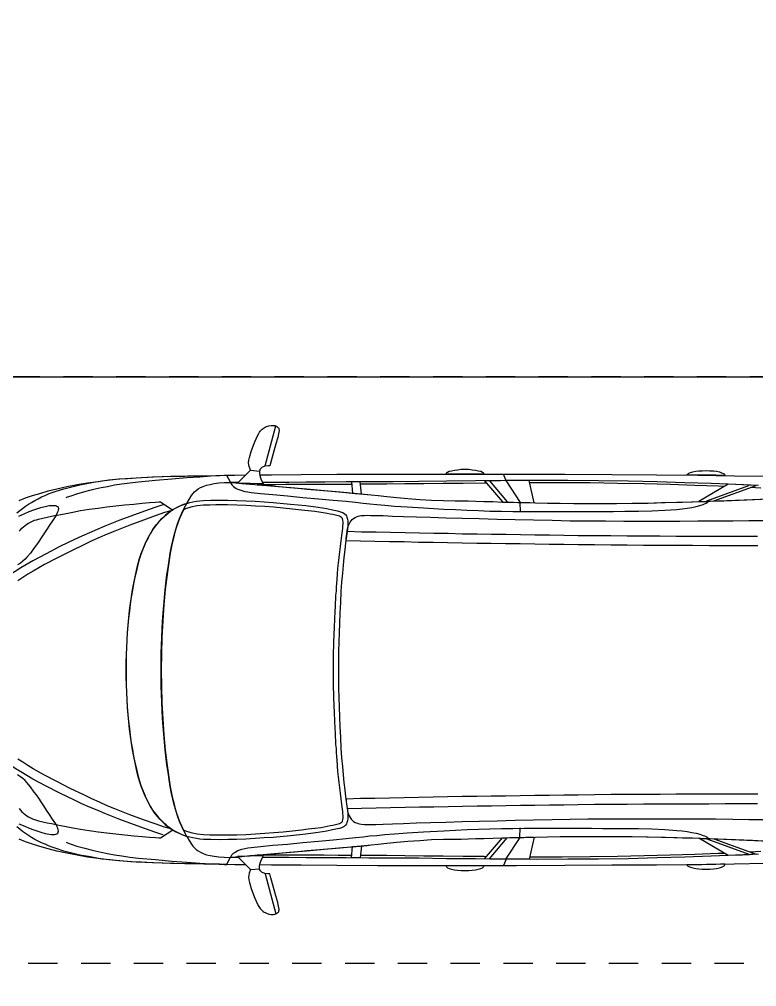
# Model space of a CAD drawing. Header units: metres. Extents: x -533726 to -533540, y -594667 to -594604.
# Drawn here: x -533598.912 to -533595.77, y -594612.429 to -594608.305 of the extents above; entities that cross this region are included whole.
import ezdxf
from ezdxf.xclip import XClip

# ---------------------------------------------------------------- set-up
doc = ezdxf.new("R2010")
doc.units = ezdxf.units.M
doc.header["$LTSCALE"] = 0.5
doc.header["$XCLIPFRAME"] = 0
doc.linetypes.add('HIDDEN', pattern=[0.375, 0.25, -0.125])
doc.layers.add('A - AUTOS', color=8, linetype='Continuous')
doc.layers.add('A - PISOS', color=1, linetype='Continuous')
doc.layers.add('ayuda', color=6, linetype='Continuous', plot=False)

# ---------------------------------------------------------------- blocks, each defined once
blk = doc.blocks.new('CASA SEBA GONZALES - PLANTAS ARQ')
at = {"layer": 'ayuda'}
blk.add_lwpolyline([(522.3758, 612.7824), (566.8547, 612.7824), (566.8547, 588.6901), (522.3758, 588.6901)], close=True, dxfattribs=at)
blk = doc.blocks.new('Renault Scenic - Planta')
at = {"color": 0, "linetype": 'ByBlock', "lineweight": -2}
for points in [[(-0.9344, 0.7962), (-0.8796, 0.851), (-0.8813, 0.8553), (-0.8848, 0.8672), (-0.8865, 0.8749), (-0.8873, 0.8843), (-0.8865, 0.8946), (-0.8839, 0.9057), (-0.8762, 0.9314), (-0.8659, 0.9588), (-0.8608, 0.9725), (-0.8557, 0.9853), (-0.8497, 0.9981), (-0.8437, 1.0084), (-0.8411, 1.0136), (-0.8377, 1.0178), (-0.8343, 1.0221), (-0.83, 1.0264), (-0.8257, 1.0298), (-0.8206, 1.0324), (-0.8163, 1.0349), (-0.8112, 1.0375), (-0.8009, 1.0409), (-0.7906, 1.0426), (-0.7855, 1.0426), (-0.7812, 1.0418), (-0.7761, 1.0418), (-0.7718, 1.0401), (-0.7675, 1.0384), (-0.765, 1.0367), (-0.7624, 1.0341), (-0.7598, 1.0324), (-0.759, 1.0298), (-0.7581, 1.0264), (-0.7573, 1.0238), (-0.7573, 1.0204), (-0.7598, 1.0067), (-0.7633, 0.9913), (-0.771, 0.9631), (-0.7821, 0.922), (-0.7924, 0.8861), (-0.7966, 0.8698), (-0.8035, 0.8698), (-0.818, 0.8681), (-0.8215, 0.8672), (-0.8257, 0.8655), (-0.8292, 0.8638), (-0.8326, 0.8612), (-0.8351, 0.8587), (-0.8377, 0.8561), (-0.8394, 0.8518), (-0.8403, 0.8475), (-0.8403, 0.8381), (-0.8394, 0.8287), (-0.8369, 0.8193), (-0.8334, 0.8108), (-0.8274, 0.7979), (-0.8249, 0.7928), (-0.9344, 0.7962)], [(-0.8172, 0.8698), (-0.7718, 1.0401)], [(-1.8645, 0.7218), (-1.838, 0.7329), (-1.8089, 0.7432), (-1.7772, 0.7526), (-1.7422, 0.7628), (-1.7045, 0.7722), (-1.6626, 0.7817), (-1.6181, 0.7902), (-1.5736, 0.7979), (-1.5282, 0.8039), (-1.4829, 0.8099), (-1.4367, 0.8142), (-1.3896, 0.8176), (-1.3434, 0.8202), (-1.2972, 0.8227), (-1.251, 0.8244), (-1.2048, 0.8253), (-1.1594, 0.8262), (-1.1149, 0.827), (-1.0713, 0.8279), (-1.0277, 0.8287), (-0.9857, 0.8296), (-0.9455, 0.8304), (-0.8995, 0.8311)], [(-1.6643, 0.7346), (-1.6592, 0.7372), (-1.6438, 0.7423), (-1.6189, 0.7509), (-1.5847, 0.7603), (-1.5642, 0.7663), (-1.5411, 0.7714), (-1.5163, 0.7774), (-1.4889, 0.7825), (-1.4589, 0.7885), (-1.4273, 0.7928), (-1.393, 0.7979), (-1.3571, 0.8022), (-1.2844, 0.809), (-1.2151, 0.815), (-1.1509, 0.8202), (-1.0953, 0.8236), (-1.0482, 0.827), (-1.0131, 0.8287), (-0.99, 0.8296), (-0.9823, 0.8304)], [(-1.5128, 0.8065), (-1.4769, 0.8099), (-1.4401, 0.8142), (-1.4033, 0.8167), (-1.3665, 0.8193), (-1.2929, 0.8227), (-1.2202, 0.8253), (-1.1483, 0.827), (-1.0782, 0.8279), (-1.0106, 0.8287), (-0.9455, 0.8304), (-0.8995, 0.8311)], [(-0.9823, 0.8304), (-0.9643, 0.7988), (-0.9635, 0.7979), (-0.9618, 0.7936), (-0.9584, 0.7885), (-0.9515, 0.7817), (-0.9464, 0.7782), (-0.9404, 0.774), (-0.9335, 0.7705), (-0.925, 0.7671), (-0.9156, 0.7645), (-0.9036, 0.7611), (-0.8908, 0.7586), (-0.8762, 0.7568), (-0.8369, 0.7526), (-0.7838, 0.7474), (-0.7222, 0.7423), (-0.6563, 0.7355), (-0.5896, 0.7295), (-0.5271, 0.7243), (-0.4723, 0.7192), (-0.4313, 0.7149), (-0.3996, 0.7115), (-0.3705, 0.7081), (-0.3414, 0.7055), (-0.3072, 0.7021), (-0.2653, 0.6987), (-0.2114, 0.6952), (-0.142, 0.691), (-0.0548, 0.6858), (-0.0051, 0.6833), (0.0436, 0.6807), (0.0924, 0.679), (0.1412, 0.6773), (0.19, 0.6764), (0.2387, 0.6756), (0.2867, 0.6747), (0.3346, 0.6747), (0.3833, 0.6747), (0.4313, 0.6747), (0.4783, 0.6747), (0.5262, 0.6747), (0.5733, 0.6747), (0.6212, 0.6756), (0.6683, 0.6756), (0.7153, 0.6764), (0.7744, 0.6764), (0.8317, 0.6781), (0.8865, 0.6807), (0.937, 0.6841), (0.9601, 0.6867), (0.9823, 0.6892), (1.002, 0.6927), (1.02, 0.6961), (1.0362, 0.7004), (1.0499, 0.7055), (1.0559, 0.7081), (1.0619, 0.7106), (1.0662, 0.7132), (1.0705, 0.7166)], [(-0.8796, 0.851), (-0.8403, 0.8475)], [(-0.8397, 0.8317), (-0.7898, 0.8321), (-0.6632, 0.833), (-0.5108, 0.8339), (-0.338, 0.8347), (-0.1489, 0.8347), (0.0505, 0.8347), (0.255, 0.8347), (0.4604, 0.8339), (0.6606, 0.833), (0.8514, 0.8321), (1.0268, 0.8304), (1.1825, 0.8279), (1.3135, 0.8253)], [(-0.8397, 0.8317), (-0.7898, 0.8321), (-0.6632, 0.833), (-0.5108, 0.8339), (-0.338, 0.8347), (-0.1489, 0.8347), (0.0505, 0.8347), (0.255, 0.8347), (0.4604, 0.8339), (0.6606, 0.833), (0.8514, 0.8321), (1.0268, 0.8304), (1.1825, 0.8279), (1.3135, 0.8253), (1.3682, 0.8244), (1.4144, 0.8227), (1.4521, 0.821), (1.4803, 0.8193)], [(-0.0462, 0.8347), (-0.0462, 0.8347), (-0.0462, 0.8356), (-0.0454, 0.8373), (-0.0445, 0.839), (-0.0428, 0.8416), (-0.0394, 0.8433), (-0.0325, 0.8467), (-0.0222, 0.8493), (-0.0103, 0.8518), (0.0034, 0.8535), (0.0188, 0.8553), (0.0351, 0.8553), (0.0513, 0.8553), (0.0659, 0.8535), (0.0796, 0.8518), (0.0916, 0.8493), (0.1018, 0.8467), (0.1095, 0.8433), (0.1121, 0.8416), (0.1138, 0.839), (0.1155, 0.8373), (0.1155, 0.8356), (0.1155, 0.8347), (0.1155, 0.8347), (0.095, 0.8347), (0.0753, 0.8347), (0.0548, 0.8347), (0.0342, 0.8347), (0.0137, 0.8347), (-0.006, 0.8347), (-0.0265, 0.8347), (-0.0462, 0.8347)], [(0.2105, 0.8065), (0.1994, 0.8339)], [(0.9806, 0.8304), (0.9815, 0.833), (0.9832, 0.8347), (0.9857, 0.8364), (0.9883, 0.8381), (0.996, 0.8416), (1.0063, 0.8441), (1.0183, 0.8467), (1.0311, 0.8484), (1.0456, 0.8493), (1.0619, 0.8501), (1.0782, 0.8493), (1.0936, 0.8484), (1.1072, 0.8467), (1.1192, 0.8441), (1.1286, 0.8407), (1.1363, 0.8373), (1.1389, 0.8356), (1.1406, 0.8339), (1.1423, 0.8313), (1.1423, 0.8296), (1.1423, 0.8287), (1.1423, 0.8287), (1.1235, 0.8287), (1.1038, 0.8296), (1.0841, 0.8296), (1.0645, 0.8296), (1.0439, 0.8304), (1.0234, 0.8304), (1.002, 0.8304), (0.9806, 0.8304)], [(-0.8995, -0.8311), (-0.9455, -0.8304), (-1.0106, -0.8287), (-1.0782, -0.8279), (-1.1483, -0.827), (-1.2202, -0.8253), (-1.2929, -0.8227), (-1.3665, -0.8193), (-1.4033, -0.8167), (-1.4401, -0.8142), (-1.4769, -0.8099), (-1.5128, -0.8065), (-1.5274, -0.8039), (-1.5411, -0.8013), (-1.5556, -0.7988), (-1.5693, -0.7962), (-1.6061, -0.7894), (-1.6412, -0.7808), (-1.6754, -0.7722), (-1.7079, -0.762), (-1.7242, -0.756), (-1.7396, -0.75), (-1.755, -0.7432), (-1.7695, -0.7372), (-1.7841, -0.7295), (-1.7986, -0.7226), (-1.8123, -0.7141), (-1.8252, -0.7064), (-1.838, -0.6978), (-1.8508, -0.6884), (-1.8628, -0.679), (-1.8748, -0.6696)], [(-1.8748, 0.6696), (-1.8628, 0.679), (-1.8508, 0.6884), (-1.838, 0.6978), (-1.8252, 0.7064), (-1.8123, 0.7141), (-1.7986, 0.7226), (-1.7841, 0.7295), (-1.7695, 0.7372), (-1.755, 0.7432), (-1.7396, 0.75), (-1.7242, 0.756), (-1.7079, 0.762), (-1.6754, 0.7722), (-1.6412, 0.7808), (-1.6061, 0.7894), (-1.5693, 0.7962), (-1.5556, 0.7988), (-1.5411, 0.8013), (-1.5274, 0.8039), (-1.5128, 0.8065), (-1.5128, 0.8065)], [(-1.15, 0.7098), (-1.1406, 0.7269), (-1.1304, 0.7432), (-1.1244, 0.7509), (-1.1184, 0.7586), (-1.1107, 0.7654), (-1.1021, 0.7714), (-1.0927, 0.7774), (-1.0807, 0.7825), (-1.067, 0.7877), (-1.0516, 0.7911), (-1.0345, 0.7945), (-1.014, 0.7971), (-0.9917, 0.7988), (-0.9661, 0.7996)], [(-0.931, 0.7996), (-0.9447, 0.7996), (-0.9601, 0.7996), (-0.9661, 0.7996), (-0.9601, 0.7988), (-0.943, 0.7971), (-0.9164, 0.7954), (-0.8813, 0.7919), (-0.8403, 0.7885), (-0.7941, 0.7842), (-0.7436, 0.78), (-0.6905, 0.7757), (-0.6375, 0.7705), (-0.5853, 0.7663), (-0.5339, 0.762), (-0.4877, 0.7577), (-0.4458, 0.7534), (-0.4099, 0.7509), (-0.3825, 0.7483), (-0.3645, 0.7457), (-0.3346, 0.7432), (-0.2978, 0.7389), (-0.255, 0.7346), (-0.2088, 0.7303), (-0.1583, 0.7269), (-0.1078, 0.7235), (-0.0565, 0.7218), (-0.0068, 0.7209), (0.0188, 0.7209), (0.0479, 0.7201), (0.0804, 0.7192), (0.1155, 0.7183), (0.154, 0.7175), (0.1951, 0.7158), (0.2387, 0.7149), (0.2858, 0.7141), (0.3346, 0.7124), (0.3868, 0.7115), (0.4407, 0.7106), (0.498, 0.7098), (0.557, 0.7098), (0.6178, 0.7098), (0.6811, 0.7098), (0.747, 0.7106), (0.8155, 0.7115), (0.8873, 0.7132), (0.9618, 0.7158), (1.0371, 0.7175), (1.1124, 0.7201), (1.1877, 0.7235), (1.2596, 0.726), (1.3289, 0.7295)], [(-0.4481, 0.7911), (-0.5057, 0.7911), (-0.5673, 0.7902), (-0.6255, 0.7902), (-0.6794, 0.7902), (-0.729, 0.7902), (-0.7735, 0.7894), (-0.8146, 0.7894), (-0.8505, 0.7894)], [(-0.8505, 0.7894), (-0.7855, 0.7842), (-0.7136, 0.7774), (-0.6392, 0.7714), (-0.5656, 0.7645), (-0.4971, 0.7586), (-0.4381, 0.7534), (-0.3928, 0.7491), (-0.3645, 0.7457), (-0.3346, 0.7432), (-0.2978, 0.7389), (-0.255, 0.7346), (-0.2088, 0.7303), (-0.1583, 0.7269), (-0.1078, 0.7235), (-0.0565, 0.7218), (-0.0068, 0.7209), (0.0188, 0.7209), (0.0479, 0.7201), (0.0804, 0.7192), (0.1155, 0.7183), (0.154, 0.7175), (0.1951, 0.7158), (0.2387, 0.7149), (0.2858, 0.7141), (0.3346, 0.7124), (0.3868, 0.7115), (0.4407, 0.7106), (0.498, 0.7098), (0.557, 0.7098), (0.6178, 0.7098), (0.6811, 0.7098), (0.747, 0.7106), (0.8078, 0.7115), (0.8719, 0.7132), (0.937, 0.7149), (1.0037, 0.7166), (1.0713, 0.7192), (1.1381, 0.7209), (1.2039, 0.7243), (1.2681, 0.7269), (1.3297, 0.7295)], [(1.2955, 0.7748), (1.2506, 0.777)], [(1.3135, -0.8253), (1.1825, -0.8279), (1.0268, -0.8304), (0.8514, -0.8321), (0.6606, -0.833), (0.4604, -0.8339), (0.255, -0.8347), (0.0505, -0.8347), (-0.1489, -0.8347), (-0.338, -0.8347), (-0.5108, -0.8339), (-0.6632, -0.833), (-0.7898, -0.8321), (-0.8397, -0.8317)], [(1.2861, 0.7859), (1.1894, 0.7902), (1.0841, 0.7945), (0.9721, 0.7979), (0.854, 0.8013), (0.7307, 0.8048), (0.6033, 0.8065), (0.4732, 0.8073), (0.3414, 0.8082), (0.2088, 0.8073), (0.0796, 0.8056), (-0.0436, 0.8048), (-0.1617, 0.8031), (-0.2721, 0.8022), (-0.3756, 0.8022), (-0.4723, 0.8013), (-0.5622, 0.8005), (-0.6426, 0.8005), (-0.7162, 0.7996), (-0.7804, 0.7996), (-0.8282, 0.7996)], [(-0.4124, 0.8013), (-0.4218, 0.8013), (-0.4304, 0.8013), (-0.4398, 0.8013), (-0.4492, 0.8013), (-0.4441, 0.7534), (-0.4338, 0.7526), (-0.4244, 0.7517), (-0.415, 0.7509), (-0.4064, 0.75), (-0.4124, 0.8013)], [(0.1261, 0.7963), (0.1172, 0.7962), (0.0274, 0.7954), (-0.0582, 0.7945), (-0.1412, 0.7936), (-0.2216, 0.7928), (-0.2978, 0.7919), (-0.3705, 0.7919), (-0.4113, 0.7914)], [(0.3089, 0.8073), (0.2841, 0.8073), (0.2593, 0.8073), (0.2345, 0.8073), (0.2088, 0.8073), (0.1857, 0.8065), (0.1634, 0.8065), (0.1403, 0.8065), (0.1181, 0.8056), (0.1942, 0.7166), (0.2096, 0.7158), (0.2259, 0.7149), (0.2422, 0.7149), (0.2593, 0.7141), (0.2764, 0.7141), (0.2944, 0.7132), (0.3123, 0.7132), (0.3303, 0.7124), (0.3089, 0.8073)], [(0.1386, 0.8056), (0.2139, 0.7166)], [(0.2088, 0.8073), (0.2695, 0.7141)], [(1.1404, 0.7822), (1.1141, 0.7834), (1.014, 0.7868), (0.9087, 0.7902), (0.7983, 0.7928), (0.6845, 0.7954), (0.5682, 0.7971), (0.4492, 0.7979), (0.3294, 0.7979), (0.311, 0.7978)], [(1.275, 0.7859), (1.2467, 0.7877), (1.2176, 0.7894), (1.1877, 0.7902), (1.1569, 0.7919), (1.0311, 0.7175), (1.0473, 0.7183), (1.0636, 0.7183), (1.0799, 0.7192), (1.0953, 0.7201), (1.275, 0.7859)], [(1.0653, 0.7201), (1.2442, 0.7859)], [(-1.8671, 0.6559), (-1.8414, 0.6661), (-1.8226, 0.6747), (-1.8021, 0.6824), (-1.773, 0.6918), (-1.7541, 0.6969), (-1.737, 0.7004), (-1.7293, 0.7012), (-1.7216, 0.7012), (-1.7148, 0.7012), (-1.7096, 0.7004), (-1.7045, 0.6987), (-1.7011, 0.6961), (-1.6985, 0.6918), (-1.6977, 0.6875), (-1.6985, 0.6815), (-1.7002, 0.6747), (-1.7045, 0.6661), (-1.7096, 0.6567), (-1.7233, 0.6362), (-1.7362, 0.6165), (-1.7482, 0.5977), (-1.7601, 0.5797), (-1.7713, 0.5626), (-1.7815, 0.5472), (-1.7918, 0.5327), (-1.8012, 0.5207), (-1.8175, 0.4984), (-1.832, 0.4805), (-1.8397, 0.4719), (-1.8491, 0.4633), (-1.8594, 0.4556), (-1.8722, 0.4479)], [(-1.2519, 0.7038), (-1.2613, 0.7004), (-1.2869, 0.6918), (-1.3272, 0.6781), (-1.3776, 0.6593), (-1.4358, 0.6379), (-1.5, 0.6122), (-1.5325, 0.5985), (-1.565, 0.5849), (-1.5976, 0.5703), (-1.6292, 0.5558), (-1.6917, 0.5258), (-1.7507, 0.495), (-1.8063, 0.4651), (-1.8577, 0.4351), (-1.8816, 0.4197), (-1.9047, 0.4052), (-1.9261, 0.3915), (-1.9458, 0.3769), (-1.9638, 0.3632), (-1.9809, 0.3504), (-1.9954, 0.3376), (-2.0083, 0.3256)], [(-1.7079, 0.6593), (-1.7028, 0.6602), (-1.6883, 0.6627), (-1.6651, 0.667), (-1.6369, 0.673), (-1.6035, 0.679), (-1.5667, 0.685), (-1.5291, 0.6901), (-1.4914, 0.6952), (-1.4538, 0.6995), (-1.4153, 0.7038), (-1.3768, 0.7072), (-1.3408, 0.7106), (-1.3092, 0.7132), (-1.2844, 0.7149), (-1.2681, 0.7166), (-1.263, 0.7166), (-1.2099, 0.6815), (-1.2193, 0.6781), (-1.2459, 0.6704), (-1.2852, 0.6567), (-1.3357, 0.6388), (-1.3939, 0.6165), (-1.4572, 0.5917), (-1.4897, 0.5789), (-1.5223, 0.5643), (-1.5556, 0.5498), (-1.5873, 0.5344), (-1.648, 0.5053), (-1.7045, 0.4762), (-1.7567, 0.4488), (-1.8055, 0.4214), (-1.8277, 0.4077), (-1.85, 0.394), (-1.8714, 0.3803)], [(-1.2159, 0.5267), (-1.2108, 0.5506), (-1.2048, 0.5746), (-1.1979, 0.5985), (-1.1902, 0.6225), (-1.1817, 0.6456), (-1.1723, 0.6679), (-1.162, 0.6892), (-1.15, 0.7098), (-1.1603, 0.7064), (-1.1714, 0.7021), (-1.1808, 0.6978), (-1.1911, 0.6935), (-1.2005, 0.6884), (-1.2099, 0.6824), (-1.2185, 0.6773), (-1.227, 0.6713), (-1.2433, 0.6584), (-1.2578, 0.6439), (-1.2715, 0.6294), (-1.2844, 0.6139), (-1.2964, 0.5977), (-1.3066, 0.5806), (-1.316, 0.5635), (-1.3254, 0.5455), (-1.3331, 0.5275), (-1.34, 0.5104), (-1.346, 0.4924), (-1.352, 0.4745), (-1.3588, 0.4488), (-1.3657, 0.4223), (-1.3717, 0.3949), (-1.3776, 0.3675), (-1.3828, 0.3393), (-1.3879, 0.3102), (-1.3922, 0.2802), (-1.3956, 0.2503), (-1.399, 0.2203), (-1.4025, 0.1895), (-1.405, 0.1579), (-1.4067, 0.1271), (-1.4084, 0.0954), (-1.4093, 0.0637), (-1.4102, 0.0321), (-1.4102, 0.0004), (-1.4102, -0.0321), (-1.4093, -0.0637), (-1.4084, -0.0954), (-1.4067, -0.1271), (-1.405, -0.1579), (-1.4025, -0.1895), (-1.399, -0.2195), (-1.3956, -0.2503), (-1.3922, -0.2802), (-1.3879, -0.3102), (-1.3828, -0.3393), (-1.3776, -0.3675), (-1.3717, -0.3949), (-1.3657, -0.4223), (-1.3588, -0.4488), (-1.352, -0.4745), (-1.346, -0.4924), (-1.34, -0.5104), (-1.3331, -0.5275), (-1.3254, -0.5455), (-1.316, -0.5635), (-1.3066, -0.5806), (-1.2964, -0.5977), (-1.2844, -0.6139), (-1.2715, -0.6294), (-1.2578, -0.6439), (-1.2433, -0.6584), (-1.227, -0.6713), (-1.2185, -0.6773), (-1.2099, -0.6824), (-1.2005, -0.6884), (-1.1911, -0.6935), (-1.1808, -0.6978), (-1.1714, -0.7021), (-1.1603, -0.7064), (-1.15, -0.7098), (-1.162, -0.6892), (-1.1723, -0.6679), (-1.1817, -0.6456), (-1.1902, -0.6225), (-1.1979, -0.5985), (-1.2048, -0.5746), (-1.2108, -0.5506), (-1.2159, -0.5267), (-1.2211, -0.4976), (-1.2262, -0.4668), (-1.2305, -0.436), (-1.2356, -0.4052), (-1.2433, -0.3401), (-1.2493, -0.2742), (-1.2544, -0.2075), (-1.2578, -0.1382), (-1.2596, -0.0697), (-1.2604, 0.0004), (-1.2596, 0.0697), (-1.2578, 0.139), (-1.2544, 0.2075), (-1.2493, 0.2742), (-1.2433, 0.341), (-1.2356, 0.4052), (-1.2305, 0.436), (-1.2262, 0.4668), (-1.2211, 0.4976), (-1.2159, 0.5267), (-1.2159, 0.5267)], [(-0.4937, -0.3341), (-0.4912, -0.3744), (-0.4877, -0.412), (-0.4843, -0.4471), (-0.4809, -0.4796), (-0.4775, -0.5113), (-0.474, -0.5412), (-0.4698, -0.5703), (-0.4663, -0.5994), (-0.4646, -0.6131), (-0.4646, -0.6242), (-0.4646, -0.6345), (-0.4663, -0.643), (-0.4681, -0.6507), (-0.4706, -0.6567), (-0.4749, -0.6619), (-0.48, -0.667), (-0.4852, -0.6704), (-0.492, -0.673), (-0.4997, -0.6756), (-0.5091, -0.6781), (-0.5297, -0.6824), (-0.5545, -0.6875), (-0.5904, -0.6935), (-0.6435, -0.7004), (-0.7085, -0.7072), (-0.7821, -0.7141), (-0.8215, -0.7166), (-0.86, -0.7192), (-0.8993, -0.7209), (-0.9387, -0.7226), (-0.9763, -0.7235), (-1.0131, -0.7243), (-1.0482, -0.7235), (-1.0799, -0.7226), (-1.0953, -0.7209), (-1.1098, -0.7192), (-1.1244, -0.7166), (-1.1381, -0.7132), (-1.1509, -0.7098), (-1.1637, -0.7055), (-1.1757, -0.7004), (-1.1877, -0.6952), (-1.1988, -0.6892), (-1.2099, -0.6833), (-1.2202, -0.6764), (-1.2296, -0.6687), (-1.239, -0.661), (-1.2484, -0.6533), (-1.257, -0.6448), (-1.2655, -0.6362), (-1.2732, -0.6276), (-1.281, -0.6182), (-1.2887, -0.6088), (-1.2955, -0.5985), (-1.3075, -0.5789), (-1.3186, -0.5583), (-1.3289, -0.5378), (-1.3374, -0.5164), (-1.3451, -0.4959), (-1.352, -0.4745), (-1.3588, -0.4497), (-1.3648, -0.424), (-1.3708, -0.3966), (-1.3768, -0.3692), (-1.3819, -0.341), (-1.3862, -0.3119), (-1.3905, -0.2828), (-1.3948, -0.2529), (-1.3982, -0.222), (-1.4007, -0.1912), (-1.4033, -0.1596), (-1.405, -0.1279), (-1.4067, -0.0963), (-1.4076, -0.0646), (-1.4084, -0.0321), (-1.4084, 0.0004), (-1.4084, 0.0321), (-1.4076, 0.0646), (-1.4067, 0.0963), (-1.405, 0.1288), (-1.4033, 0.1596), (-1.4007, 0.1912), (-1.3973, 0.222), (-1.3948, 0.2529), (-1.3905, 0.2828), (-1.3862, 0.3119), (-1.3819, 0.341), (-1.3768, 0.3692), (-1.3708, 0.3966), (-1.3648, 0.424), (-1.3588, 0.4497), (-1.352, 0.4745), (-1.3451, 0.4959), (-1.3374, 0.5164), (-1.3289, 0.5378), (-1.3186, 0.5583), (-1.3075, 0.5789), (-1.2955, 0.5985), (-1.2887, 0.6088), (-1.281, 0.6182), (-1.2732, 0.6276), (-1.2655, 0.6362), (-1.257, 0.6448), (-1.2484, 0.6533), (-1.239, 0.661), (-1.2296, 0.6687), (-1.2202, 0.6764), (-1.2099, 0.6833), (-1.1988, 0.6892), (-1.1877, 0.6952), (-1.1757, 0.7004), (-1.1637, 0.7055), (-1.1509, 0.7098), (-1.1381, 0.7132), (-1.1244, 0.7166), (-1.1098, 0.7192), (-1.0953, 0.7209), (-1.0799, 0.7226), (-1.0482, 0.7235), (-1.0131, 0.7243), (-0.9763, 0.7235), (-0.9387, 0.7226), (-0.8993, 0.7209), (-0.86, 0.7192), (-0.8215, 0.7166), (-0.7821, 0.7141), (-0.7085, 0.7072), (-0.6435, 0.7004), (-0.5904, 0.6935), (-0.5545, 0.6875), (-0.5297, 0.6824), (-0.5091, 0.6781), (-0.4997, 0.6756), (-0.492, 0.673), (-0.4852, 0.6704), (-0.48, 0.667), (-0.4749, 0.6619), (-0.4706, 0.6567), (-0.4681, 0.6507), (-0.4663, 0.643), (-0.4646, 0.6345), (-0.4646, 0.6242), (-0.4646, 0.6131), (-0.4663, 0.5994), (-0.4698, 0.5703), (-0.474, 0.5412), (-0.4775, 0.5113), (-0.4809, 0.4796), (-0.4843, 0.4471), (-0.4877, 0.412), (-0.4912, 0.3744), (-0.4937, 0.3341), (-0.4963, 0.2871), (-0.498, 0.2426), (-0.5006, 0.1998), (-0.5014, 0.1579), (-0.5031, 0.1177), (-0.504, 0.0783), (-0.504, 0.0389), (-0.5049, 0.0004), (-0.504, -0.0389), (-0.504, -0.0774), (-0.5031, -0.1177), (-0.5014, -0.1579), (-0.5006, -0.1998), (-0.498, -0.2426), (-0.4963, -0.2871), (-0.4937, -0.3341)], [(-0.5185, 0.2511), (-0.5177, 0.2683), (-0.5168, 0.2854), (-0.516, 0.3016), (-0.5151, 0.3187), (-0.5134, 0.335), (-0.5126, 0.3521), (-0.5117, 0.3692), (-0.51, 0.3855), (-0.5083, 0.4094), (-0.5066, 0.4325), (-0.504, 0.4556), (-0.5014, 0.4796), (-0.4989, 0.5027), (-0.4963, 0.5258), (-0.4929, 0.5498), (-0.4903, 0.5729), (-0.4886, 0.5831), (-0.4877, 0.5934), (-0.486, 0.6037), (-0.4852, 0.6139), (-0.4843, 0.6217), (-0.4843, 0.6302), (-0.4852, 0.6379), (-0.4877, 0.6456), (-0.4912, 0.6499), (-0.4954, 0.6525), (-0.5006, 0.655), (-0.5057, 0.6567), (-0.5168, 0.6593), (-0.5288, 0.6619), (-0.5399, 0.6636), (-0.5519, 0.6661), (-0.5784, 0.6713), (-0.6058, 0.6747), (-0.6341, 0.6781), (-0.6614, 0.6815), (-0.7008, 0.6858), (-0.7402, 0.6901), (-0.7795, 0.6935), (-0.8189, 0.6961), (-0.8582, 0.6987), (-0.8976, 0.7012), (-0.937, 0.7029), (-0.9772, 0.7038), (-1.002, 0.7038), (-1.0277, 0.7038), (-1.0533, 0.7029), (-1.079, 0.7021), (-1.1064, 0.6995), (-1.1329, 0.6935), (-1.1569, 0.6867), (-1.1654, 0.6824), (-1.174, 0.6644), (-1.1817, 0.6456), (-1.1894, 0.6259), (-1.1962, 0.6062), (-1.2014, 0.5866), (-1.2065, 0.5669), (-1.2116, 0.5464), (-1.2159, 0.5267), (-1.2211, 0.4984), (-1.2262, 0.4685), (-1.2305, 0.4377), (-1.2347, 0.4069), (-1.2424, 0.3427), (-1.2484, 0.2768), (-1.2536, 0.2092), (-1.257, 0.1399), (-1.2587, 0.0706), (-1.2596, -0.0004), (-1.2587, -0.0706), (-1.257, -0.1399), (-1.2536, -0.2092), (-1.2484, -0.2768), (-1.2424, -0.3427), (-1.2347, -0.4069), (-1.2305, -0.4377), (-1.2262, -0.4685), (-1.2211, -0.4984), (-1.2159, -0.5267), (-1.2116, -0.5464), (-1.2065, -0.5669), (-1.2014, -0.5866), (-1.1962, -0.6062), (-1.1894, -0.6259), (-1.1817, -0.6456), (-1.174, -0.6644), (-1.1654, -0.6824), (-1.1569, -0.6867), (-1.1329, -0.6935), (-1.1064, -0.6995), (-1.079, -0.7021), (-1.0533, -0.7029), (-1.0277, -0.7038), (-1.002, -0.7038), (-0.9772, -0.7038), (-0.937, -0.7029), (-0.8976, -0.7012), (-0.8582, -0.6987), (-0.8189, -0.6961), (-0.7795, -0.6935), (-0.7402, -0.6901), (-0.7008, -0.6858), (-0.6614, -0.6815), (-0.6341, -0.6781), (-0.6058, -0.6747), (-0.5784, -0.6713), (-0.5519, -0.6661), (-0.5399, -0.6636), (-0.5288, -0.6619), (-0.5168, -0.6593), (-0.5057, -0.6567), (-0.5006, -0.655), (-0.4954, -0.6525), (-0.4912, -0.6499), (-0.4877, -0.6456), (-0.4852, -0.6379), (-0.4843, -0.6302), (-0.4843, -0.6217), (-0.4852, -0.6139), (-0.486, -0.6037), (-0.4877, -0.5934), (-0.4886, -0.5831), (-0.4903, -0.5729), (-0.4929, -0.5498), (-0.4963, -0.5258), (-0.4989, -0.5027), (-0.5014, -0.4796), (-0.504, -0.4556), (-0.5066, -0.4325), (-0.5083, -0.4094), (-0.51, -0.3855), (-0.5117, -0.3692), (-0.5126, -0.3521), (-0.5134, -0.335), (-0.5151, -0.3187), (-0.516, -0.3016), (-0.5168, -0.2854), (-0.5177, -0.2683), (-0.5185, -0.2511), (-0.5211, -0.1827), (-0.5237, -0.1185), (-0.5254, -0.0586), (-0.5254, -0.0004), (-0.5254, 0.0586), (-0.5237, 0.1185), (-0.5211, 0.1818), (-0.5185, 0.2511)], [(0.2678, 0.7141), (0.2695, 0.6738)], [(-1.7079, 0.6593), (-1.7088, 0.6576), (-1.7096, 0.6567), (-1.7233, 0.6362), (-1.7362, 0.6165), (-1.7482, 0.5977), (-1.7601, 0.5797), (-1.7713, 0.5626), (-1.7815, 0.5472), (-1.7918, 0.5327), (-1.8012, 0.5207), (-1.8175, 0.4984), (-1.832, 0.4805), (-1.8397, 0.4719), (-1.8491, 0.4633), (-1.8594, 0.4556), (-1.8722, 0.4479)], [(-1.8654, 0.5908), (-1.8594, 0.5977), (-1.8534, 0.6045), (-1.8466, 0.6105), (-1.8397, 0.6157), (-1.8329, 0.6217), (-1.8252, 0.6259), (-1.8175, 0.6302), (-1.8089, 0.6345), (-1.8003, 0.6379), (-1.7918, 0.6405), (-1.7824, 0.643), (-1.7644, 0.6473), (-1.7456, 0.6516), (-1.7268, 0.655), (-1.7079, 0.6593)], [(-0.4672, 0.5908), (-0.4655, 0.602), (-0.4629, 0.6122), (-0.4595, 0.6217), (-0.4552, 0.6294), (-0.4509, 0.6362), (-0.4458, 0.6413), (-0.4398, 0.6456), (-0.4338, 0.6499), (-0.427, 0.6525), (-0.421, 0.655), (-0.4141, 0.6567), (-0.4073, 0.6576), (-0.3928, 0.6584), (-0.3799, 0.6593), (-0.3679, 0.6584), (-0.3457, 0.6584), (-0.314, 0.6576), (-0.2738, 0.6559), (-0.2268, 0.6542), (-0.172, 0.6525), (-0.1121, 0.6507), (-0.0462, 0.649), (0.0231, 0.6465), (0.0958, 0.6448), (0.172, 0.643), (0.249, 0.6413), (0.3269, 0.6396), (0.4056, 0.6379), (0.4826, 0.6362), (0.5579, 0.6353), (0.6341, 0.6353), (0.7119, 0.6345), (0.7906, 0.6345), (0.8702, 0.6345), (0.9498, 0.6345), (1.0277, 0.6353), (1.103, 0.6353), (1.1757, 0.6362), (1.2442, 0.6371), (1.3075, 0.6371)], [(-0.4672, 0.5908), (-0.4056, 0.5891), (-0.344, 0.5883), (-0.2824, 0.5866), (-0.2208, 0.5857), (-0.1592, 0.584), (-0.0984, 0.5831), (-0.0368, 0.5823), (0.0248, 0.5806), (0.0864, 0.5797), (0.148, 0.5789), (0.2096, 0.578), (0.2712, 0.5772), (0.3329, 0.5763), (0.3945, 0.5754), (0.4561, 0.5746), (0.5177, 0.5737), (0.587, 0.5729), (0.6563, 0.5729), (0.7265, 0.572), (0.7958, 0.5712), (0.8651, 0.5712), (0.9344, 0.5703), (1.0037, 0.5703), (1.0739, 0.5703), (1.1432, 0.5695), (1.2125, 0.5695), (1.2818, 0.5695)], [(1.2835, 0.5292), (1.2134, 0.5292), (1.144, 0.5292), (1.0747, 0.5292), (1.0046, 0.5301), (0.9353, 0.5301), (0.8659, 0.5309), (0.7958, 0.5309), (0.7265, 0.5318), (0.6572, 0.5318), (0.587, 0.5327), (0.5177, 0.5335), (0.4561, 0.5344), (0.3936, 0.5352), (0.332, 0.5361), (0.2704, 0.5369), (0.2079, 0.5378), (0.1463, 0.5386), (0.0847, 0.5395), (0.0222, 0.5404), (-0.0394, 0.5412), (-0.101, 0.5429), (-0.1634, 0.5438), (-0.225, 0.5455), (-0.2867, 0.5464), (-0.3491, 0.5481), (-0.4107, 0.5489), (-0.4723, 0.5506), (-0.4715, 0.5609), (-0.4698, 0.5703), (-0.4689, 0.5806), (-0.4672, 0.5908)], [(-0.8995, -0.8311), (-0.9455, -0.8304), (-0.9857, -0.8296), (-1.0277, -0.8287), (-1.0713, -0.8279), (-1.1149, -0.827), (-1.1594, -0.8262), (-1.2048, -0.8253), (-1.251, -0.8244), (-1.2972, -0.8227), (-1.3434, -0.8202), (-1.3896, -0.8176), (-1.4367, -0.8142), (-1.4829, -0.8099), (-1.5282, -0.8039), (-1.5736, -0.7979), (-1.6181, -0.7902), (-1.6626, -0.7817), (-1.7045, -0.7722), (-1.7422, -0.7628), (-1.7772, -0.7534), (-1.8089, -0.7432), (-1.838, -0.7329), (-1.8645, -0.7218)], [(-1.2519, -0.7038), (-1.2613, -0.7004), (-1.2869, -0.6918), (-1.3272, -0.6781), (-1.3776, -0.6593), (-1.4358, -0.6379), (-1.5, -0.6122), (-1.5325, -0.5985), (-1.565, -0.5849), (-1.5976, -0.5703), (-1.6292, -0.5558), (-1.6917, -0.5258), (-1.7507, -0.495), (-1.8063, -0.4651), (-1.8577, -0.4351), (-1.8816, -0.4197), (-1.9047, -0.4052), (-1.9261, -0.3915), (-1.9458, -0.3769), (-1.9638, -0.3632), (-1.9809, -0.3504), (-1.9954, -0.3376), (-2.0083, -0.3256)], [(-1.7079, -0.6593), (-1.7028, -0.6602), (-1.6883, -0.6627), (-1.6651, -0.667), (-1.6369, -0.673), (-1.6035, -0.679), (-1.5667, -0.685), (-1.5291, -0.6901), (-1.4914, -0.6952), (-1.4538, -0.6995), (-1.4153, -0.7038), (-1.3768, -0.7072), (-1.3408, -0.7106), (-1.3092, -0.7132), (-1.2844, -0.7149), (-1.2681, -0.7166), (-1.263, -0.7166), (-1.2099, -0.6815), (-1.2193, -0.6781), (-1.2459, -0.6704), (-1.2852, -0.6567), (-1.3357, -0.6388), (-1.3939, -0.6174), (-1.4572, -0.5917), (-1.4897, -0.5789), (-1.5223, -0.5643), (-1.5556, -0.5498), (-1.5873, -0.5344), (-1.648, -0.5053), (-1.7045, -0.4762), (-1.7567, -0.4488), (-1.8055, -0.4214), (-1.8277, -0.4077), (-1.85, -0.394), (-1.8714, -0.3803)], [(-1.8671, -0.6559), (-1.8414, -0.6661), (-1.8226, -0.6747), (-1.8021, -0.6824), (-1.773, -0.6918), (-1.7541, -0.6969), (-1.737, -0.7004), (-1.7293, -0.7012), (-1.7216, -0.7012), (-1.7148, -0.7012), (-1.7096, -0.7004), (-1.7045, -0.6987), (-1.7011, -0.6961), (-1.6985, -0.6918), (-1.6977, -0.6875), (-1.6985, -0.6815), (-1.7002, -0.6747), (-1.7045, -0.6661), (-1.7096, -0.6567), (-1.7233, -0.6362), (-1.7362, -0.6165), (-1.7482, -0.5977), (-1.7601, -0.5797), (-1.7713, -0.5626), (-1.7815, -0.5472), (-1.7918, -0.5327), (-1.8012, -0.5207), (-1.8175, -0.4984), (-1.832, -0.4805), (-1.8397, -0.4719), (-1.8491, -0.4633), (-1.8594, -0.4556), (-1.8722, -0.4479)], [(-1.7079, -0.6593), (-1.7088, -0.6576), (-1.7096, -0.6567), (-1.7233, -0.6362), (-1.7362, -0.6165), (-1.7482, -0.5977), (-1.7601, -0.5797), (-1.7713, -0.5626), (-1.7815, -0.5472), (-1.7918, -0.5327), (-1.8012, -0.5207), (-1.8175, -0.4984), (-1.832, -0.4805), (-1.8397, -0.4719), (-1.8491, -0.4633), (-1.8594, -0.4556), (-1.8722, -0.4479)], [(-1.8654, -0.5908), (-1.8594, -0.5977), (-1.8534, -0.6045), (-1.8466, -0.6105), (-1.8397, -0.6165), (-1.8329, -0.6217), (-1.8252, -0.6259), (-1.8175, -0.6302), (-1.8089, -0.6345), (-1.8003, -0.6379), (-1.7918, -0.6405), (-1.7824, -0.643), (-1.7644, -0.6473), (-1.7456, -0.6516), (-1.7268, -0.655), (-1.7079, -0.6593)], [(-0.4672, -0.5908), (-0.4056, -0.5891), (-0.344, -0.5883), (-0.2824, -0.5866), (-0.2208, -0.5857), (-0.1592, -0.584), (-0.0984, -0.5831), (-0.0368, -0.5823), (0.0248, -0.5806), (0.0864, -0.5797), (0.148, -0.5789), (0.2096, -0.578), (0.2712, -0.5772), (0.3329, -0.5763), (0.3945, -0.5754), (0.4561, -0.5746), (0.5177, -0.5737), (0.587, -0.5729), (0.6563, -0.5729), (0.7265, -0.572), (0.7958, -0.5712), (0.8651, -0.5712), (0.9344, -0.5703), (1.0037, -0.5703), (1.0739, -0.5703), (1.1432, -0.5695), (1.2125, -0.5695), (1.2818, -0.5695)], [(1.2835, -0.5292), (1.2134, -0.5292), (1.144, -0.5292), (1.0747, -0.5292), (1.0046, -0.5301), (0.9353, -0.5301), (0.8659, -0.5309), (0.7958, -0.5309), (0.7265, -0.5318), (0.6572, -0.5318), (0.587, -0.5327), (0.5177, -0.5335), (0.4561, -0.5344), (0.3936, -0.5352), (0.332, -0.5361), (0.2704, -0.5369), (0.2079, -0.5378), (0.1463, -0.5386), (0.0847, -0.5395), (0.0222, -0.5404), (-0.0394, -0.5412), (-0.101, -0.5429), (-0.1634, -0.5438), (-0.225, -0.5455), (-0.2867, -0.5464), (-0.3491, -0.5481), (-0.4107, -0.5489), (-0.4723, -0.5506), (-0.4715, -0.5609), (-0.4698, -0.5703), (-0.4689, -0.5806), (-0.4672, -0.5908)], [(-0.4672, -0.5908), (-0.4655, -0.602), (-0.4629, -0.6122), (-0.4595, -0.6217), (-0.4552, -0.6294), (-0.4509, -0.6362), (-0.4458, -0.6413), (-0.4398, -0.6456), (-0.4338, -0.6499), (-0.427, -0.6525), (-0.421, -0.655), (-0.4141, -0.6567), (-0.4073, -0.6576), (-0.3928, -0.6584), (-0.3799, -0.6593), (-0.3679, -0.6584), (-0.3457, -0.6584), (-0.314, -0.6576), (-0.2738, -0.6559), (-0.2268, -0.6542), (-0.172, -0.6525), (-0.1121, -0.6507), (-0.0462, -0.649), (0.0231, -0.6465), (0.0958, -0.6448), (0.172, -0.643), (0.249, -0.6413), (0.3269, -0.6396), (0.4056, -0.6379), (0.4826, -0.6362), (0.5579, -0.6353), (0.6341, -0.6353), (0.7119, -0.6345), (0.7906, -0.6345), (0.8702, -0.6345), (0.9498, -0.6345), (1.0277, -0.6353), (1.103, -0.6353), (1.1757, -0.6362), (1.2442, -0.6371), (1.3075, -0.6371)], [(1.3135, -0.8253), (1.1825, -0.8279), (1.0268, -0.8304), (0.8514, -0.8321), (0.6606, -0.833), (0.4604, -0.8339), (0.255, -0.8347), (0.0505, -0.8347), (-0.1489, -0.8347), (-0.338, -0.8347), (-0.5108, -0.8339), (-0.6632, -0.833), (-0.7898, -0.8321), (-0.8397, -0.8317)], [(-0.9823, -0.8304), (-0.9643, -0.7988), (-0.9635, -0.7979), (-0.9618, -0.7936), (-0.9584, -0.7885), (-0.9515, -0.7817), (-0.9464, -0.7782), (-0.9404, -0.774), (-0.9335, -0.7705), (-0.925, -0.7671), (-0.9156, -0.7645), (-0.9036, -0.7611), (-0.8908, -0.7586), (-0.8762, -0.7568), (-0.8369, -0.7526), (-0.7838, -0.7474), (-0.7222, -0.7423), (-0.6563, -0.7355), (-0.5896, -0.7295), (-0.5271, -0.7243), (-0.4723, -0.7192), (-0.4313, -0.7149), (-0.3996, -0.7115), (-0.3705, -0.7081), (-0.3414, -0.7055), (-0.3072, -0.7021), (-0.2653, -0.6987), (-0.2114, -0.6952), (-0.142, -0.691), (-0.0548, -0.6858), (-0.0051, -0.6833), (0.0436, -0.6807), (0.0924, -0.679), (0.1412, -0.6773), (0.19, -0.6764), (0.2387, -0.6756), (0.2867, -0.6747), (0.3346, -0.6747), (0.3833, -0.6747), (0.4313, -0.6747), (0.4783, -0.6747), (0.5262, -0.6747), (0.5733, -0.6747), (0.6212, -0.6756), (0.6683, -0.6756), (0.7153, -0.6764), (0.7744, -0.6764), (0.8317, -0.6781), (0.8865, -0.6807), (0.937, -0.6841), (0.9601, -0.6867), (0.9823, -0.6892), (1.002, -0.6927), (1.02, -0.6961), (1.0362, -0.7004), (1.0499, -0.7055), (1.0559, -0.7081), (1.0619, -0.7106), (1.0662, -0.7132), (1.0705, -0.7166)], [(0.2678, -0.7141), (0.2695, -0.6738)], [(-1.6643, -0.7346), (-1.6592, -0.7372), (-1.6438, -0.7423), (-1.6189, -0.7509), (-1.5847, -0.7603), (-1.5642, -0.7663), (-1.5411, -0.7714), (-1.5163, -0.7774), (-1.4889, -0.7825), (-1.4589, -0.7885), (-1.4273, -0.7928), (-1.393, -0.7979), (-1.3571, -0.8022), (-1.2844, -0.809), (-1.2151, -0.815), (-1.1509, -0.8202), (-1.0953, -0.8236), (-1.0482, -0.827), (-1.0131, -0.8287), (-0.99, -0.8296), (-0.9823, -0.8304)], [(-1.15, -0.7098), (-1.1406, -0.7269), (-1.1304, -0.7432), (-1.1244, -0.7509), (-1.1184, -0.7586), (-1.1107, -0.7654), (-1.1021, -0.7714), (-1.0927, -0.7774), (-1.0807, -0.7825), (-1.067, -0.7877), (-1.0516, -0.7911), (-1.0345, -0.7945), (-1.014, -0.7971), (-0.9917, -0.7988), (-0.9661, -0.7996)], [(-0.931, -0.7996), (-0.9447, -0.7996), (-0.9601, -0.7996), (-0.9661, -0.7996), (-0.9601, -0.7988), (-0.943, -0.7971), (-0.9164, -0.7954), (-0.8813, -0.7919), (-0.8403, -0.7885), (-0.7941, -0.7842), (-0.7436, -0.78), (-0.6905, -0.7757), (-0.6375, -0.7705), (-0.5853, -0.7663), (-0.5339, -0.762), (-0.4877, -0.7577), (-0.4458, -0.7543), (-0.4099, -0.7509), (-0.3825, -0.7483), (-0.3645, -0.7457), (-0.3346, -0.7432), (-0.2978, -0.7389), (-0.255, -0.7346), (-0.2088, -0.7303), (-0.1583, -0.7269), (-0.1078, -0.7235), (-0.0565, -0.7218), (-0.0068, -0.7209), (0.0188, -0.7209), (0.0479, -0.7201), (0.0804, -0.7192), (0.1155, -0.7183), (0.154, -0.7175), (0.1951, -0.7158), (0.2387, -0.7149), (0.2858, -0.7141), (0.3346, -0.7124), (0.3868, -0.7115), (0.4407, -0.7106), (0.498, -0.7098), (0.557, -0.7098), (0.6178, -0.7098), (0.6811, -0.7098), (0.747, -0.7106), (0.8155, -0.7115), (0.8873, -0.7132), (0.9618, -0.7158), (1.0371, -0.7175), (1.1124, -0.7201), (1.1877, -0.7235), (1.2596, -0.726), (1.3289, -0.7295)], [(-0.8505, -0.7894), (-0.7855, -0.7842), (-0.7136, -0.7774), (-0.6392, -0.7714), (-0.5656, -0.7645), (-0.4971, -0.7586), (-0.4381, -0.7534), (-0.3928, -0.7491), (-0.3645, -0.7457), (-0.3346, -0.7432), (-0.2978, -0.7389), (-0.255, -0.7346), (-0.2088, -0.7303), (-0.1583, -0.7269), (-0.1078, -0.7235), (-0.0565, -0.7218), (-0.0068, -0.7209), (0.0188, -0.7209), (0.0479, -0.7201), (0.0804, -0.7192), (0.1155, -0.7183), (0.154, -0.7175), (0.1951, -0.7158), (0.2387, -0.7149), (0.2858, -0.7141), (0.3346, -0.7124), (0.3868, -0.7115), (0.4407, -0.7106), (0.498, -0.7098), (0.557, -0.7098), (0.6178, -0.7098), (0.6811, -0.7098), (0.747, -0.7106), (0.8078, -0.7115), (0.8719, -0.7132), (0.937, -0.7149), (1.0037, -0.7166), (1.0713, -0.7192), (1.1381, -0.7209), (1.2039, -0.7243), (1.2681, -0.7269), (1.3297, -0.7295)], [(1.2955, -0.7748), (1.2506, -0.777)], [(0.3089, -0.8073), (0.2841, -0.8073), (0.2593, -0.8073), (0.2345, -0.8073), (0.2088, -0.8073), (0.1857, -0.8065), (0.1634, -0.8065), (0.1403, -0.8065), (0.1181, -0.8056), (0.1942, -0.7166), (0.2096, -0.7158), (0.2259, -0.7149), (0.2422, -0.7149), (0.2593, -0.7141), (0.2764, -0.7141), (0.2944, -0.7132), (0.3123, -0.7132), (0.3303, -0.7124), (0.3089, -0.8073)], [(0.1386, -0.8056), (0.2139, -0.7166)], [(0.2088, -0.8073), (0.2695, -0.7141)], [(1.275, -0.7859), (1.2467, -0.7877), (1.2176, -0.7894), (1.1877, -0.7902), (1.1569, -0.7919), (1.0311, -0.7175), (1.0473, -0.7183), (1.0636, -0.7183), (1.0799, -0.7192), (1.0953, -0.7201), (1.275, -0.7859)], [(1.0653, -0.7201), (1.2442, -0.7859)], [(1.2861, -0.7859), (1.1894, -0.7902), (1.0841, -0.7945), (0.9721, -0.7979), (0.854, -0.8013), (0.7307, -0.8048), (0.6033, -0.8065), (0.4732, -0.8073), (0.3414, -0.8082), (0.2088, -0.8073), (0.0796, -0.8056), (-0.0436, -0.8048), (-0.1617, -0.8031), (-0.2721, -0.8022), (-0.3756, -0.8022), (-0.4723, -0.8013), (-0.5622, -0.8005), (-0.6426, -0.8005), (-0.7162, -0.7996), (-0.7804, -0.7996), (-0.8282, -0.7996)], [(-0.4124, -0.8013), (-0.4218, -0.8013), (-0.4304, -0.8013), (-0.4398, -0.8013), (-0.4492, -0.8013), (-0.4441, -0.7534), (-0.4338, -0.7526), (-0.4244, -0.7517), (-0.415, -0.7509), (-0.4064, -0.75), (-0.4124, -0.8013)], [(1.1404, -0.7822), (1.1141, -0.7834), (1.014, -0.7868), (0.9087, -0.7902), (0.7983, -0.7928), (0.6845, -0.7954), (0.5682, -0.7971), (0.4492, -0.7979), (0.3294, -0.7979), (0.311, -0.7978)], [(-0.9344, -0.7962), (-0.8796, -0.851), (-0.8813, -0.8553), (-0.8848, -0.8672), (-0.8865, -0.8749), (-0.8873, -0.8843), (-0.8865, -0.8946), (-0.8839, -0.9057), (-0.8762, -0.9314), (-0.8659, -0.9588), (-0.8608, -0.9725), (-0.8557, -0.9853), (-0.8497, -0.9981), (-0.8437, -1.0084), (-0.8411, -1.0136), (-0.8377, -1.0178), (-0.8343, -1.0221), (-0.83, -1.0264), (-0.8257, -1.0298), (-0.8206, -1.0324), (-0.8163, -1.0349), (-0.8112, -1.0375), (-0.8009, -1.0409), (-0.7906, -1.0426), (-0.7855, -1.0426), (-0.7812, -1.0426), (-0.7761, -1.0418), (-0.7718, -1.0401), (-0.7675, -1.0384), (-0.765, -1.0367), (-0.7624, -1.0341), (-0.7598, -1.0324), (-0.759, -1.0298), (-0.7581, -1.0264), (-0.7573, -1.0238), (-0.7573, -1.0204), (-0.7598, -1.0067), (-0.7633, -0.9913), (-0.771, -0.9631), (-0.7821, -0.922), (-0.7924, -0.8861), (-0.7966, -0.8698), (-0.8035, -0.8698), (-0.818, -0.8681), (-0.8215, -0.8672), (-0.8257, -0.8655), (-0.8292, -0.8638), (-0.8326, -0.8612), (-0.8351, -0.8587), (-0.8377, -0.8561), (-0.8394, -0.8518), (-0.8403, -0.8475), (-0.8403, -0.8381), (-0.8394, -0.8287), (-0.8369, -0.8193), (-0.8334, -0.8108), (-0.8274, -0.7979), (-0.8249, -0.7928), (-0.9344, -0.7962)], [(-0.4481, -0.7911), (-0.5057, -0.7911), (-0.5673, -0.7902), (-0.6255, -0.7902), (-0.6794, -0.7902), (-0.729, -0.7902), (-0.7735, -0.7894), (-0.8146, -0.7894), (-0.8505, -0.7894)], [(0.1261, -0.7963), (0.1172, -0.7962), (0.0274, -0.7954), (-0.0582, -0.7945), (-0.1412, -0.7936), (-0.2216, -0.7928), (-0.2978, -0.7919), (-0.3705, -0.7919), (-0.4113, -0.7914)], [(0.2105, -0.8065), (0.1994, -0.8339)], [(-0.8796, -0.851), (-0.8403, -0.8475)], [(-0.0462, -0.8347), (-0.0462, -0.8347), (-0.0462, -0.8356), (-0.0454, -0.8373), (-0.0445, -0.839), (-0.0428, -0.8416), (-0.0394, -0.8433), (-0.0325, -0.8467), (-0.0222, -0.8493), (-0.0103, -0.8518), (0.0034, -0.8535), (0.0188, -0.8553), (0.0351, -0.8553), (0.0513, -0.8553), (0.0659, -0.8535), (0.0796, -0.8518), (0.0916, -0.8493), (0.1018, -0.8467), (0.1095, -0.8433), (0.1121, -0.8416), (0.1138, -0.839), (0.1155, -0.8373), (0.1155, -0.8356), (0.1155, -0.8347), (0.1155, -0.8347), (0.095, -0.8347), (0.0753, -0.8347), (0.0548, -0.8347), (0.0342, -0.8347), (0.0137, -0.8347), (-0.006, -0.8347), (-0.0265, -0.8347), (-0.0462, -0.8347)], [(0.9806, -0.8304), (0.9815, -0.833), (0.9832, -0.8347), (0.9857, -0.8364), (0.9883, -0.8381), (0.996, -0.8416), (1.0063, -0.8441), (1.0183, -0.8467), (1.0311, -0.8484), (1.0456, -0.8493), (1.0619, -0.8501), (1.0782, -0.8493), (1.0936, -0.8484), (1.1072, -0.8467), (1.1192, -0.8441), (1.1286, -0.8407), (1.1363, -0.8373), (1.1389, -0.8356), (1.1406, -0.8339), (1.1423, -0.8313), (1.1423, -0.8296), (1.1423, -0.8287), (1.1423, -0.8287), (1.1235, -0.8287), (1.1038, -0.8296), (1.0841, -0.8296), (1.0645, -0.8296), (1.0439, -0.8304), (1.0234, -0.8304), (1.002, -0.8304), (0.9806, -0.8304)], [(-0.8172, -0.8698), (-0.7718, -1.0401)]]:
    blk.add_lwpolyline(points, dxfattribs=at)
at = {"layer": 'A - AUTOS', "color": 251, "linetype": 'HIDDEN'}
blk.add_lwpolyline([(-2.5015, -1.2504), (2.4985, -1.2504), (2.4985, 1.2496), (-2.5015, 1.2496)], close=True, dxfattribs=at)

msp = doc.modelspace()

# ---------------------------------------------------------------- linework, layer by layer
at = {"layer": 'A - PISOS'}
msp.add_lwpolyline([(-533602.1994, -594609.8286), (-533594.4994, -594609.8286)], dxfattribs=at)

# ---------------------------------------------------------------- block references
ref = msp.add_blockref('CASA SEBA GONZALES - PLANTAS ARQ', (-534162.8592, -595216.9632))
XClip(ref).set_block_clipping_path([(537.1398751099, 587.6900110232), (549.5838671982, 613.896890943)])
at = {"layer": 'A - AUTOS'}
msp.add_blockref('Renault Scenic - Planta', (-533597.0479, -594611.0782), dxfattribs=at)

doc.saveas('drawing.dxf')
